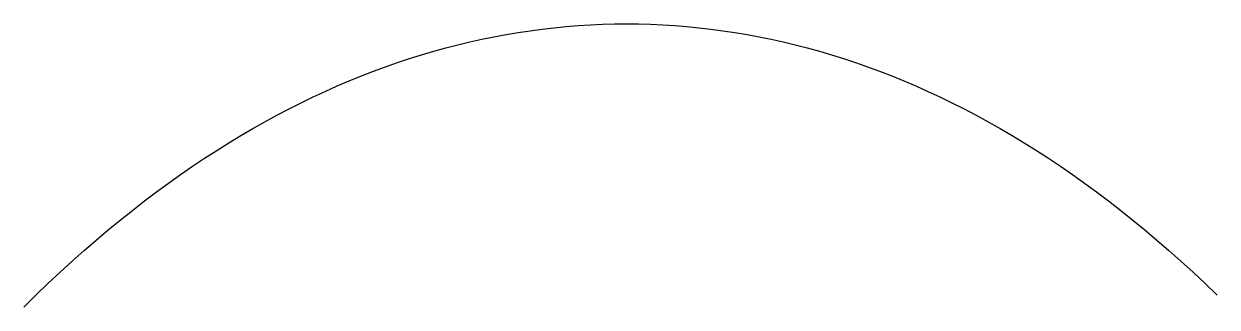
# Model space of a CAD drawing. Extents: x 0 to 222, y 0 to 53.
import ezdxf

# ---------------------------------------------------------------- set-up
doc = ezdxf.new("R2010")
doc.units = 0

msp = doc.modelspace()

# ---------------------------------------------------------------- linework, layer by layer
for p, q in [((89.55, 50.63), (91.79, 51)), ((91.79, 51), (94.02, 51.34)), ((94.02, 51.34), (96.26, 51.64)), ((96.26, 51.64), (98.5, 51.89)), ((98.5, 51.89), (100.74, 52.11)), ((100.74, 52.11), (102.98, 52.29)), ((102.98, 52.29), (105.22, 52.43)), ((105.22, 52.43), (107.46, 52.53)), ((107.46, 52.53), (109.7, 52.59)), ((109.7, 52.59), (111.93, 52.61)), ((111.93, 52.61), (114.17, 52.59)), ((114.17, 52.59), (116.41, 52.53)), ((116.41, 52.53), (118.65, 52.43)), ((118.65, 52.43), (120.89, 52.29)), ((120.89, 52.29), (123.13, 52.11)), ((123.13, 52.11), (125.37, 51.89)), ((125.37, 51.89), (127.61, 51.64)), ((127.61, 51.64), (129.84, 51.34)), ((129.84, 51.34), (132.08, 51)), ((132.08, 51), (134.32, 50.63)), ((80.59, 48.72), (82.83, 49.26)), ((82.83, 49.26), (85.07, 49.75)), ((85.07, 49.75), (87.31, 50.21)), ((87.31, 50.21), (89.55, 50.63)), ((134.32, 50.63), (136.56, 50.21)), ((136.56, 50.21), (138.8, 49.75)), ((138.8, 49.75), (141.04, 49.26)), ((141.04, 49.26), (143.28, 48.72)), ((71.64, 46.16), (73.88, 46.86)), ((73.88, 46.86), (76.12, 47.52)), ((76.12, 47.52), (78.35, 48.14)), ((78.35, 48.14), (80.59, 48.72)), ((143.28, 48.72), (145.51, 48.14)), ((145.51, 48.14), (147.75, 47.52)), ((147.75, 47.52), (149.99, 46.86)), ((149.99, 46.86), (152.23, 46.16)), ((64.92, 43.8), (67.16, 44.63)), ((67.16, 44.63), (69.4, 45.42)), ((69.4, 45.42), (71.64, 46.16)), ((152.23, 46.16), (154.47, 45.42)), ((154.47, 45.42), (156.71, 44.63)), ((156.71, 44.63), (158.95, 43.8)), ((60.44, 42.02), (62.68, 42.93)), ((62.68, 42.93), (64.92, 43.8)), ((158.95, 43.8), (161.19, 42.93)), ((161.19, 42.93), (163.42, 42.02)), ((53.73, 39.03), (55.97, 40.07)), ((55.97, 40.07), (58.21, 41.07)), ((58.21, 41.07), (60.44, 42.02)), ((163.42, 42.02), (165.66, 41.07)), ((165.66, 41.07), (167.9, 40.07)), ((167.9, 40.07), (170.14, 39.03)), ((49.25, 36.82), (51.49, 37.95)), ((51.49, 37.95), (53.73, 39.03)), ((170.14, 39.03), (172.38, 37.95)), ((172.38, 37.95), (174.62, 36.82)), ((44.77, 34.43), (47.01, 35.65)), ((47.01, 35.65), (49.25, 36.82)), ((174.62, 36.82), (176.86, 35.65)), ((176.86, 35.65), (179.1, 34.43)), ((42.54, 33.17), (44.77, 34.43)), ((179.1, 34.43), (181.33, 33.17)), ((38.06, 30.51), (40.3, 31.86)), ((40.3, 31.86), (42.54, 33.17)), ((181.33, 33.17), (183.57, 31.86)), ((183.57, 31.86), (185.81, 30.51)), ((33.58, 27.66), (35.82, 29.1)), ((35.82, 29.1), (38.06, 30.51)), ((185.81, 30.51), (188.05, 29.1)), ((188.05, 29.1), (190.29, 27.66)), ((31.34, 26.16), (33.58, 27.66)), ((190.29, 27.66), (192.53, 26.16)), ((26.86, 23.03), (29.1, 24.62)), ((29.1, 24.62), (31.34, 26.16)), ((192.53, 26.16), (194.77, 24.62)), ((194.77, 24.62), (197, 23.03)), ((24.63, 21.39), (26.86, 23.03)), ((197, 23.03), (199.24, 21.39)), ((22.39, 19.71), (24.63, 21.39)), ((199.24, 21.39), (201.48, 19.71)), ((17.91, 16.18), (20.15, 17.97)), ((20.15, 17.97), (22.39, 19.71)), ((201.48, 19.71), (203.72, 17.97)), ((203.72, 17.97), (205.96, 16.18)), ((15.67, 14.34), (17.91, 16.18)), ((205.96, 16.18), (208.2, 14.34)), ((13.43, 12.45), (15.67, 14.34)), ((208.2, 14.34), (210.44, 12.45)), ((11.19, 10.51), (13.43, 12.45)), ((210.44, 12.45), (212.68, 10.51)), ((8.95, 8.52), (11.19, 10.51)), ((212.68, 10.51), (214.91, 8.52)), ((6.72, 6.47), (8.95, 8.52)), ((214.91, 8.52), (217.15, 6.47)), ((4.48, 4.37), (6.72, 6.47)), ((217.15, 6.47), (219.39, 4.37)), ((2.24, 2.21), (4.48, 4.37)), ((219.39, 4.37), (221.63, 2.21)), ((0, 0), (2.24, 2.21))]:
    msp.add_line(p, q)

doc.saveas('drawing.dxf')
